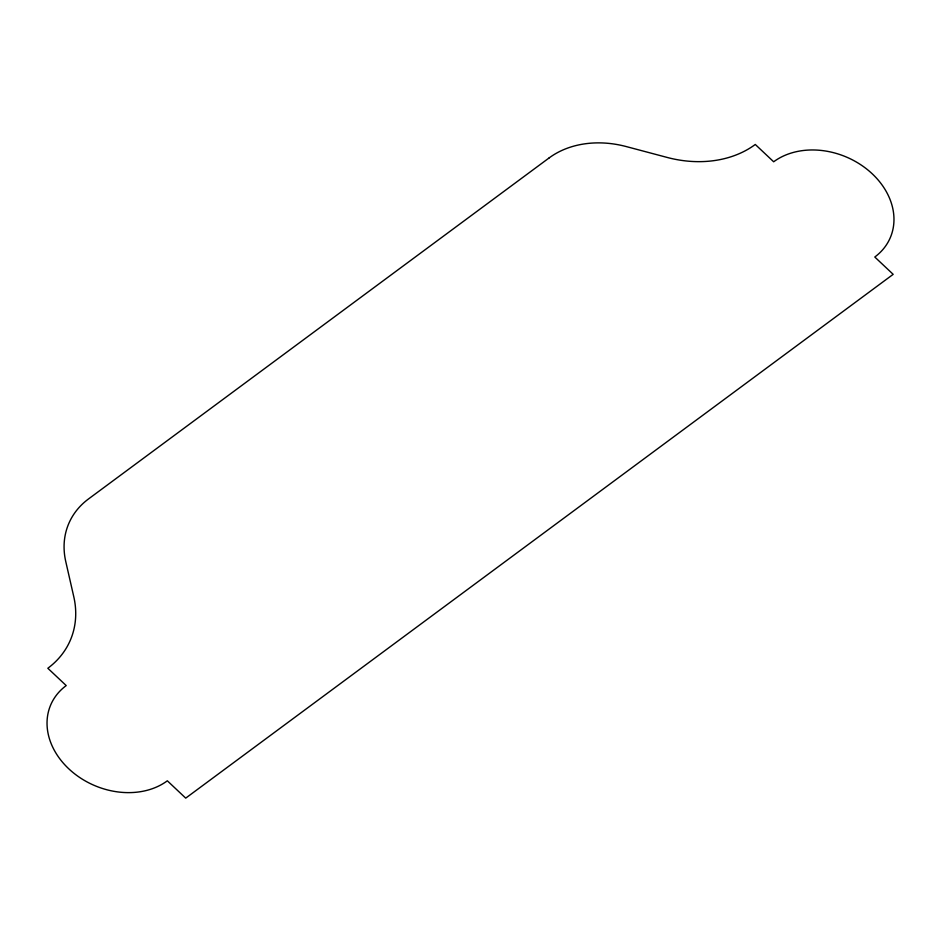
<?xml version="1.0" encoding="UTF-8"?>
<svg xmlns="http://www.w3.org/2000/svg" width="941" height="941" viewBox="0 0 941 941"><rect width="100%" height="100%" fill="white"/><g stroke="black" fill="none" stroke-linecap="round" stroke-linejoin="round"><path stroke-width="1.41" d="M549.144 157.912L88.478 498.977A91.453 72.363 23.2 0 0 65.764 561.554L73.786 596.735A104.522 82.702 23.2 0 1 47.826 668.263L66.211 685.577A71.857 56.86 23.2 0 0 68.728 768.762A71.857 56.86 23.2 0 0 167.333 780.807L185.718 798.133L893.174 274.337L874.789 257.022A71.857 56.86 23.2 0 0 872.272 173.838A71.857 56.86 23.2 0 0 773.667 161.781L755.282 144.467A104.522 82.702 23.2 0 1 667.134 157.429L626.271 146.573A91.453 72.363 23.2 0 0 549.144 157.912"/></g></svg>
